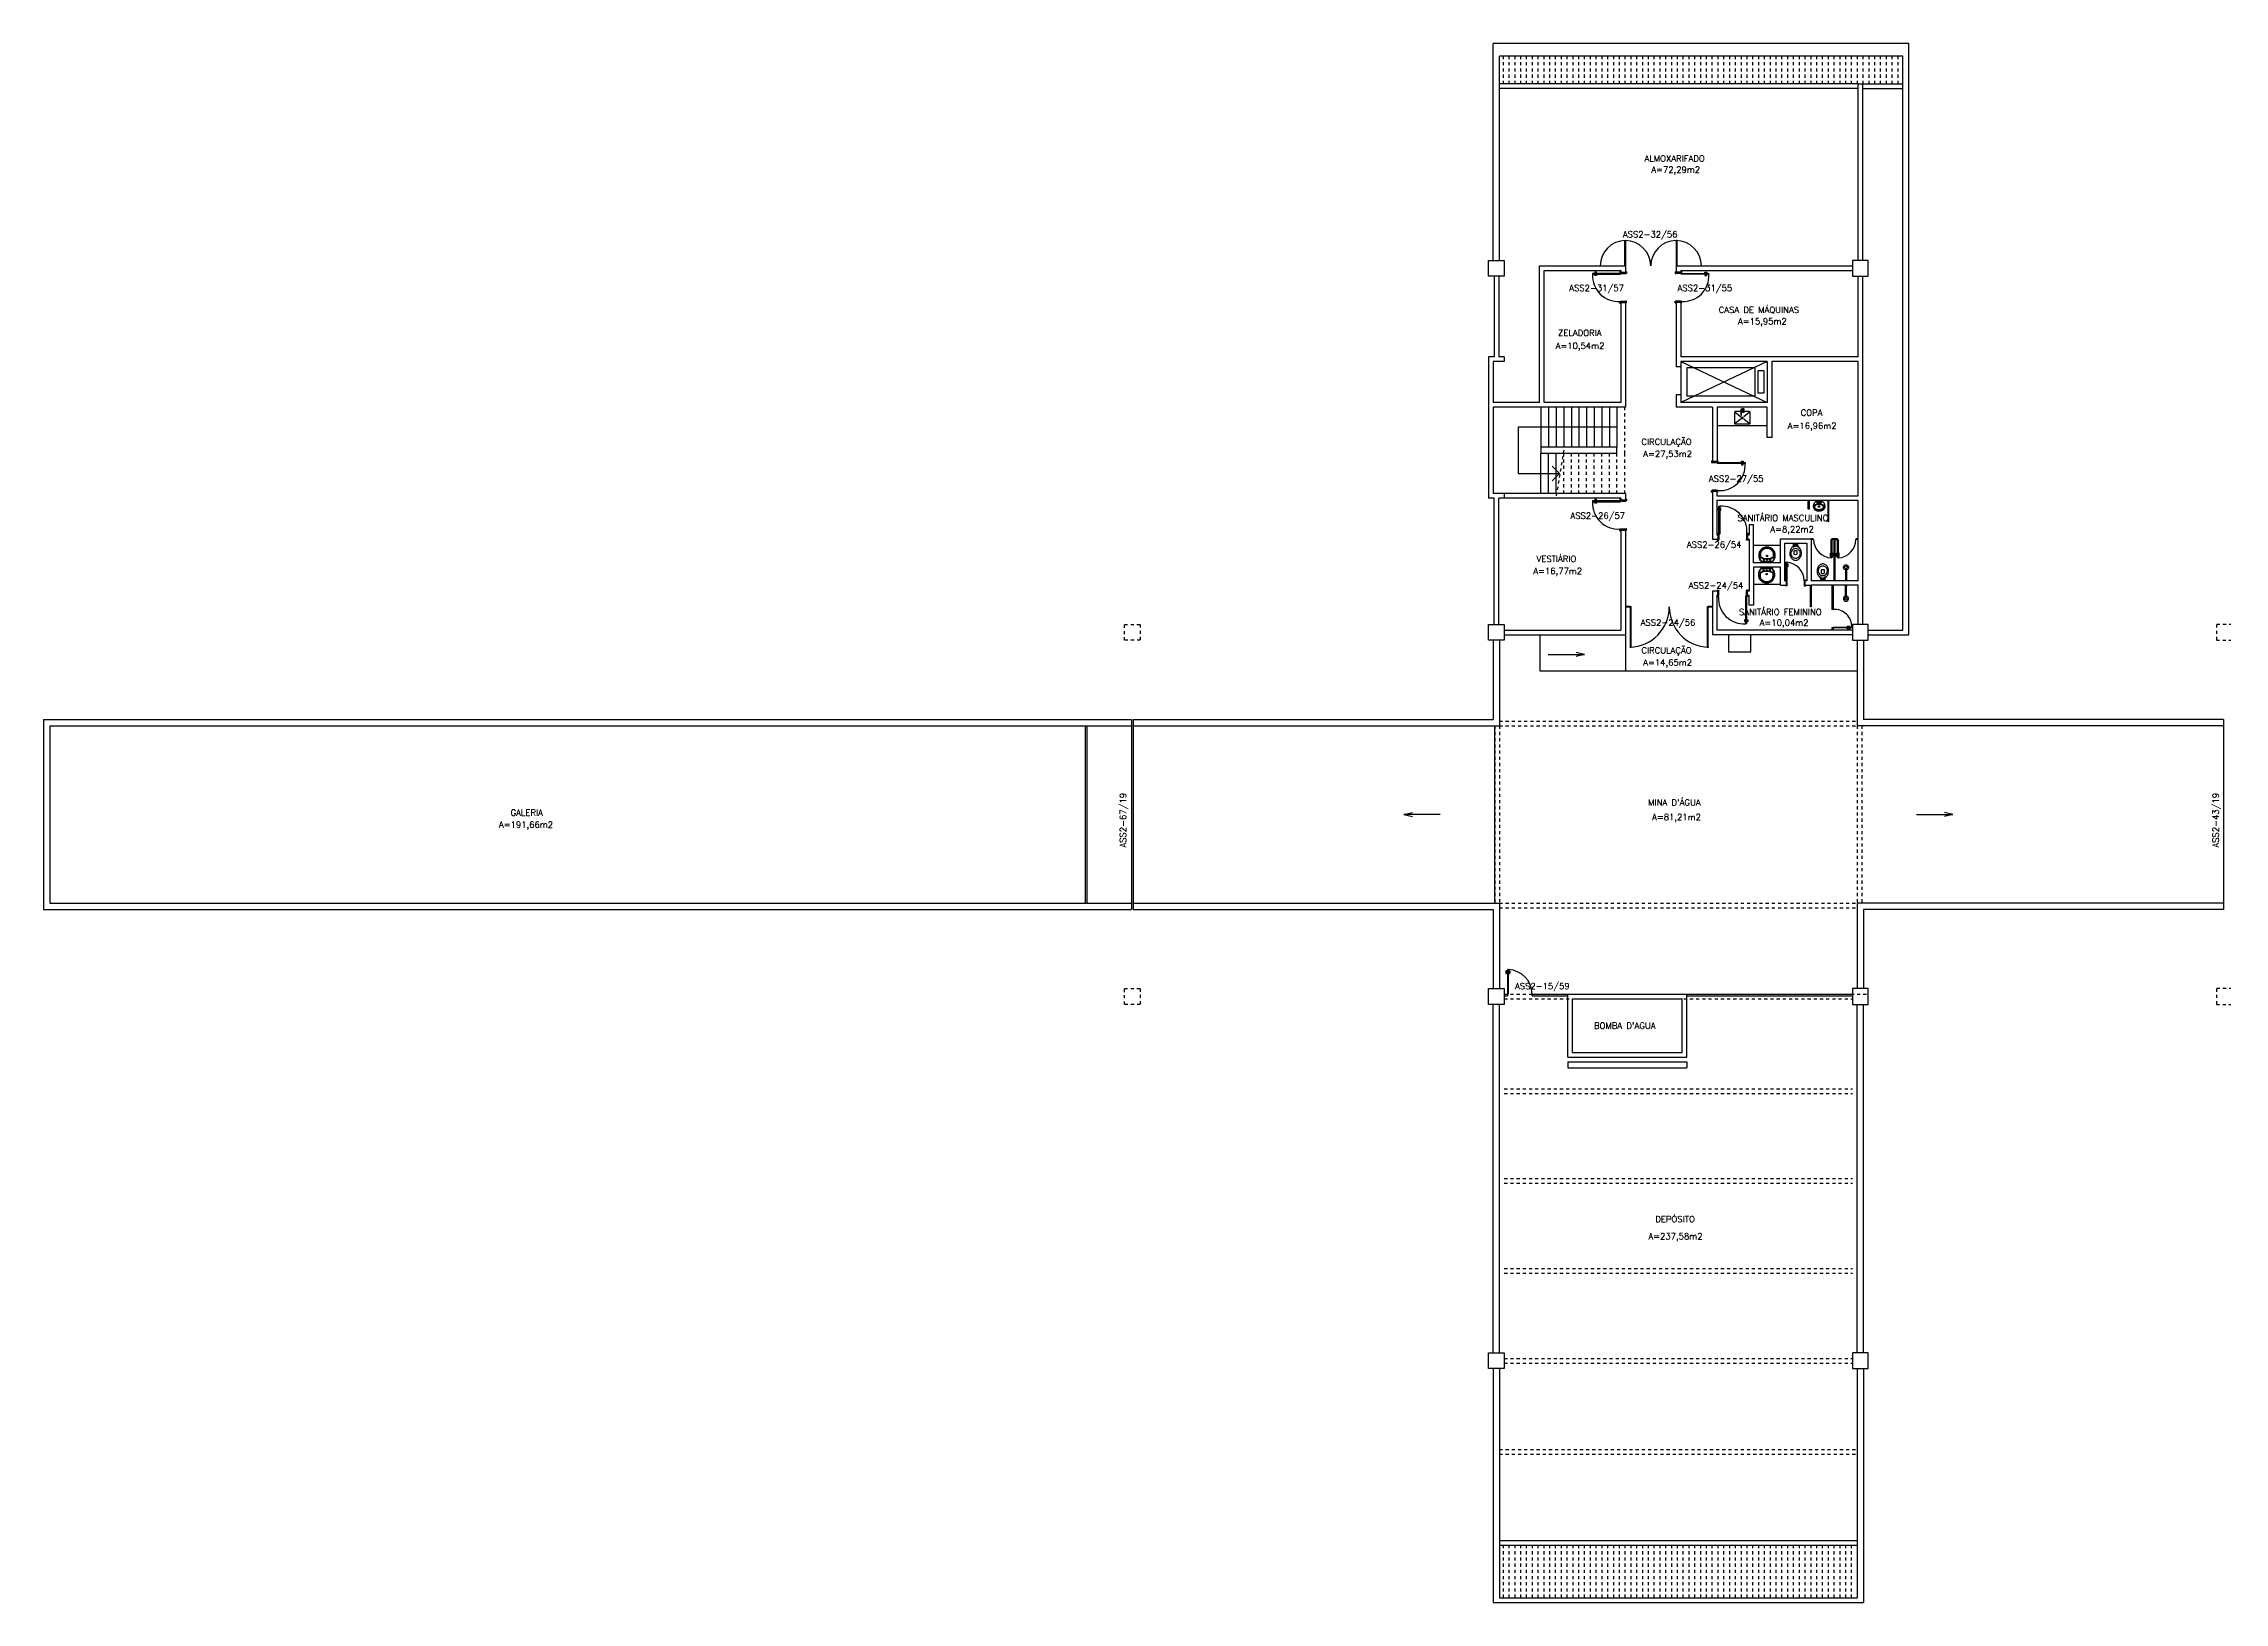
# Model space of a CAD drawing. Extents: x 81 to 210, y 28 to 79.
# Drawn here: x 80.6 to 151, y 28.4 to 78.8 of the extents above; entities that cross this region are included whole.
import ezdxf
from ezdxf.enums import TextEntityAlignment as Align

# ---------------------------------------------------------------- set-up
doc = ezdxf.new("R2010")
doc.units = 0
doc.header["$LTSCALE"] = 0.005
doc.header["$MEASUREMENT"] = 0
doc.linetypes.add('CENTER', pattern=[2, 1.25, -0.25, 0.25, -0.25])
doc.linetypes.add('HIDDEN', pattern=[0.375, 0.25, -0.125])
doc.layers.get('0').update_dxf_attribs({"color": 2, "linetype": 'CONTINUOUS'})
for name, color, linetype in [('1', 1, 'CONTINUOUS'), ('2', 2, 'CONTINUOUS'), ('3', 2, 'CONTINUOUS'), ('ALV', 2, 'CONTINUOUS'), ('AREA', 2, 'CONTINUOUS'), ('ENDEREÇO', 2, 'CONTINUOUS'), ('MACANETA', 2, 'CONTINUOUS'), ('PEÇAS', 1, 'CONTINUOUS'), ('PORTA', 3, 'CONTINUOUS'), ('PROJ', 1, 'HIDDEN'), ('Texto', 2, 'CONTINUOUS')]:
    doc.layers.add(name, color=color, linetype=linetype)
doc.styles.add('UNB-100', font='simplex.shx', dxfattribs={"height": 0.2})

# ---------------------------------------------------------------- blocks, each defined once
blk = doc.blocks.new('PORTA-90')
for p, q in [((-98.2, 84), (-95.9, 84)), ((-98.2, 78.5), (-98.2, 84)), ((-95.9, 78.5), (-98.2, 78.5)), ((-95.9, 84), (-95.9, 78.5)), ((-94, 1), (-94, 91)), ((-94, 91), (-91, 91)), ((-91, 91), (-91, 1)), ((-86.8, 84), (-89.1, 84)), ((-89.1, 84), (-89.1, 78.5)), ((-89.1, 78.5), (-86.8, 78.5)), ((-86.8, 78.5), (-86.8, 84)), ((-100, 3), (-100, 1)), ((-100, 3), (-94.5, 3)), ((-100, 1), (-94, 1)), ((-97, 1), (-97, -16)), ((-94.5, 3), (-94.5, 1)), ((-94, 1), (-94, -3)), ((-91, 1), (-94, 1)), ((2, 1), (-4, 1)), ((-4, 1), (-4, -3)), ((2, 3), (-3.5, 3)), ((-3.5, 3), (-3.5, 1)), ((-1, 1), (-1, -16)), ((2, 3), (2, 1)), ((-99.5, -18), (-99.5, -16)), ((-99.5, -16), (-93.5, -16)), ((-99.5, -18), (-94, -18)), ((-94, -3), (-93.5, -3)), ((-94, -18), (-94, -16)), ((-93.5, -3), (-93.5, -7.5)), ((-93.5, -7.5), (-93.5, -16)), ((-4.5, -3), (-4.5, -7.5)), ((-4, -3), (-4.5, -3)), ((-4.5, -7.5), (-4.5, -16)), ((1.5, -16), (-4.5, -16)), ((1.5, -16), (-4.5, -16)), ((-4, -18), (-4, -16)), ((1.5, -18), (-4, -18)), ((1.5, -18), (1.5, -16))]:
    blk.add_line(p, q)
blk = doc.blocks.new('*X1')
at = {"color": 0}
for p, q in [((47.437, 58.904), (47.437, 59.804)), ((47.625, 58.904), (47.625, 59.804)), ((47.812, 58.904), (47.812, 59.804)), ((48, 58.904), (48, 59.804)), ((48.187, 58.904), (48.187, 59.804)), ((48.375, 58.904), (48.375, 59.804)), ((48.562, 58.904), (48.562, 59.804)), ((48.75, 58.904), (48.75, 59.804)), ((48.937, 58.904), (48.937, 59.804)), ((49.125, 58.904), (49.125, 59.804)), ((49.312, 58.904), (49.312, 59.804)), ((49.5, 58.904), (49.5, 59.804)), ((49.687, 58.904), (49.687, 59.804)), ((49.875, 58.904), (49.875, 59.804)), ((50.062, 58.904), (50.062, 59.804)), ((50.25, 58.904), (50.25, 59.804)), ((50.437, 58.904), (50.437, 59.804)), ((50.625, 58.904), (50.625, 59.804)), ((50.812, 58.904), (50.812, 59.804)), ((51, 58.904), (51, 59.804)), ((51.187, 58.904), (51.187, 59.804)), ((51.375, 58.904), (51.375, 59.804)), ((51.562, 58.904), (51.562, 59.804)), ((51.75, 58.904), (51.75, 59.804)), ((51.937, 58.904), (51.937, 59.804)), ((52.125, 58.904), (52.125, 59.804)), ((52.312, 58.904), (52.312, 59.804)), ((52.5, 58.904), (52.5, 59.804)), ((52.687, 58.904), (52.687, 59.804)), ((52.875, 58.904), (52.875, 59.804)), ((53.062, 58.904), (53.062, 59.804)), ((53.25, 58.904), (53.25, 59.804)), ((53.437, 58.904), (53.437, 59.804)), ((53.625, 58.904), (53.625, 59.804)), ((53.812, 58.904), (53.812, 59.804)), ((54, 58.904), (54, 59.804)), ((54.187, 58.904), (54.187, 59.804)), ((54.375, 58.904), (54.375, 59.804)), ((54.562, 58.904), (54.562, 59.804)), ((54.75, 58.904), (54.75, 59.804)), ((54.937, 58.904), (54.937, 59.804)), ((55.125, 58.904), (55.125, 59.804)), ((55.312, 58.904), (55.312, 59.804)), ((55.5, 58.904), (55.5, 59.804)), ((55.687, 58.904), (55.687, 59.804)), ((55.875, 58.904), (55.875, 59.804)), ((56.062, 58.904), (56.062, 59.804)), ((56.25, 58.904), (56.25, 59.804)), ((56.437, 58.904), (56.437, 59.804)), ((56.625, 58.904), (56.625, 59.804)), ((56.812, 58.904), (56.812, 59.804)), ((57, 58.904), (57, 59.804)), ((57.187, 58.904), (57.187, 59.804)), ((57.375, 58.904), (57.375, 59.804)), ((57.562, 58.904), (57.562, 59.804)), ((57.75, 58.904), (57.75, 59.804)), ((57.937, 58.904), (57.937, 59.804)), ((58.125, 58.904), (58.125, 59.804)), ((58.312, 58.904), (58.312, 59.804)), ((58.5, 58.904), (58.5, 59.804)), ((58.687, 58.904), (58.687, 59.804)), ((58.875, 58.904), (58.875, 59.804)), ((59.062, 58.904), (59.062, 59.804)), ((59.25, 58.904), (59.25, 59.804)), ((59.437, 58.904), (59.437, 59.804)), ((59.625, 58.904), (59.625, 59.804)), ((59.812, 58.904), (59.812, 59.804)), ((60, 58.904), (60, 59.804)), ((60.187, 58.904), (60.187, 59.804))]:
    blk.add_line(p, q, dxfattribs=at)
blk = doc.blocks.new('*X2')
at = {"color": 0}
for p, q in [((47.437, 10.014), (47.437, 11.714)), ((47.625, 10.014), (47.625, 11.714)), ((47.812, 10.014), (47.812, 11.714)), ((48, 10.014), (48, 11.714)), ((48.187, 10.014), (48.187, 11.714)), ((48.375, 10.014), (48.375, 11.714)), ((48.562, 10.014), (48.562, 11.714)), ((48.75, 10.014), (48.75, 11.714)), ((48.937, 10.014), (48.937, 11.714)), ((49.125, 10.014), (49.125, 11.714)), ((49.312, 10.014), (49.312, 11.714)), ((49.5, 10.014), (49.5, 11.714)), ((49.687, 10.014), (49.687, 11.714)), ((49.875, 10.014), (49.875, 11.714)), ((50.062, 10.014), (50.062, 11.714)), ((50.25, 10.014), (50.25, 11.714)), ((50.437, 10.014), (50.437, 11.714)), ((50.625, 10.014), (50.625, 11.714)), ((50.812, 10.014), (50.812, 11.714)), ((51, 10.014), (51, 11.714)), ((51.187, 10.014), (51.187, 11.714)), ((51.375, 10.014), (51.375, 11.714)), ((51.562, 10.014), (51.562, 11.714)), ((51.75, 10.014), (51.75, 11.714)), ((51.937, 10.014), (51.937, 11.714)), ((52.125, 10.014), (52.125, 11.714)), ((52.312, 10.014), (52.312, 11.714)), ((52.5, 10.014), (52.5, 11.714)), ((52.687, 10.014), (52.687, 11.714)), ((52.875, 10.014), (52.875, 11.714)), ((53.062, 10.014), (53.062, 11.714)), ((53.25, 10.014), (53.25, 11.714)), ((53.437, 10.014), (53.437, 11.714)), ((53.625, 10.014), (53.625, 11.714)), ((53.812, 10.014), (53.812, 11.714)), ((54, 10.014), (54, 11.714)), ((54.187, 10.014), (54.187, 11.714)), ((54.375, 10.014), (54.375, 11.714)), ((54.562, 10.014), (54.562, 11.714)), ((54.75, 10.014), (54.75, 11.714)), ((54.937, 10.014), (54.937, 11.714)), ((55.125, 10.014), (55.125, 11.714)), ((55.312, 10.014), (55.312, 11.714)), ((55.5, 10.014), (55.5, 11.714)), ((55.687, 10.014), (55.687, 11.714)), ((55.875, 10.014), (55.875, 11.714)), ((56.062, 10.014), (56.062, 11.714)), ((56.25, 10.014), (56.25, 11.714)), ((56.437, 10.014), (56.437, 11.714)), ((56.625, 10.014), (56.625, 11.714)), ((56.812, 10.014), (56.812, 11.714)), ((57, 10.014), (57, 11.714)), ((57.187, 10.014), (57.187, 11.714)), ((57.375, 10.014), (57.375, 11.714)), ((57.562, 10.014), (57.562, 11.714)), ((57.75, 10.014), (57.75, 11.714)), ((57.937, 10.014), (57.937, 11.714)), ((58.125, 10.014), (58.125, 11.714)), ((58.312, 10.014), (58.312, 11.714)), ((58.5, 10.014), (58.5, 11.714)), ((58.687, 10.014), (58.687, 11.714))]:
    blk.add_line(p, q, dxfattribs=at)
blk = doc.blocks.new('CHU')
at = {"linetype": 'Continuous'}
for p, q in [((-0.023, -0.415), (-0.034, -0.435)), ((-0.034, -0.435), (0.043, -0.435)), ((-0.023, -0.415), (0.032, -0.415)), ((-0.01, -0.034), (-0.01, -0.415)), ((0.02, -0.034), (0.02, -0.415)), ((0.032, -0.415), (0.043, -0.435))]:
    blk.add_line(p, q, dxfattribs=at)
for radius, start, end in [(0.0833, 279.90411, 259.14867), (0.0383, 291.9768, 245.81951)]:
    blk.add_arc((0.005, 0.001), radius, start, end, dxfattribs=at)
blk = doc.blocks.new('MACANETA')
at = {"layer": 'MACANETA'}
for p, q in [((-0.077, 0.052), (-0.077, 0.12)), ((-0.059, 0.052), (-0.059, 0.12)), ((-0.059, 0.075), (-0.036, 0.075)), ((-0.059, 0.052), (-0.036, 0.052)), ((-0.036, 0.044), (-0.036, 0.084)), ((-0.036, 0.084), (-0.03, 0.084)), ((-0.036, 0.044), (-0.03, 0.044)), ((0.006, 0.084), (0, 0.084)), ((0.006, 0.044), (0, 0.044)), ((0.006, 0.044), (0.006, 0.084)), ((0.029, 0.075), (0.006, 0.075)), ((0.029, 0.052), (0.006, 0.052)), ((0.029, 0.052), (0.029, 0.12)), ((0.047, 0.052), (0.047, 0.12))]:
    blk.add_line(p, q, dxfattribs=at)
for centre, start, end in [((-0.068, 0.12), 90, 180), ((-0.068, 0.052), 180, 270), ((-0.068, 0.12), 0, 90), ((-0.068, 0.052), 270, 0), ((0.038, 0.12), 90, 180), ((0.038, 0.052), 180, 270), ((0.038, 0.12), 0, 90), ((0.038, 0.052), 270, 0)]:
    blk.add_arc(centre, 0.00874, start, end, dxfattribs=at)

msp = doc.modelspace()

# ---------------------------------------------------------------- linework, layer by layer
for p, q in [((136.411, 68.509), (136.411, 66.059)), ((136.261, 66.059), (136.261, 67.039)), ((136.411, 66.059), (136.261, 66.059)), ((134.501, 64.319), (134.501, 62.779)), ((134.511, 64.179), (134.511, 64.179)), ((134.641, 64.319), (134.641, 64.179)), ((134.641, 64.179), (139.201, 64.179)), ((134.641, 64.039), (139.201, 64.039)), ((134.641, 64.039), (134.641, 62.919)), ((137.591, 63.739), (137.591, 64.039)), ((137.621, 63.739), (137.591, 63.739)), ((137.621, 64.039), (137.621, 63.739)), ((138.221, 64.039), (138.221, 63.339)), ((138.251, 64.039), (138.251, 63.339)), ((134.501, 62.779), (134.671, 62.779)), ((134.641, 62.919), (134.671, 62.919)), ((135.631, 62.919), (135.681, 62.919)), ((135.631, 62.779), (135.681, 62.779)), ((135.821, 63.239), (135.681, 63.239)), ((135.681, 63.239), (135.681, 62.919)), ((135.681, 62.779), (135.681, 61.099)), ((135.821, 62.009), (135.821, 63.239)), ((136.691, 62.789), (137.691, 62.789)), ((136.691, 62.009), (136.691, 62.789)), ((137.691, 62.789), (137.691, 61.429)), ((137.756, 62.789), (137.691, 62.789)), ((137.756, 62.769), (137.691, 62.769)), ((137.756, 62.769), (137.756, 62.789)), ((138.251, 63.339), (138.221, 63.339)), ((138.336, 62.169), (138.336, 62.769)), ((138.336, 62.769), (138.356, 62.769)), ((138.356, 62.769), (138.356, 62.789)), ((138.536, 62.789), (138.356, 62.789)), ((138.426, 62.769), (138.356, 62.769)), ((138.356, 62.769), (138.356, 62.169)), ((138.426, 62.769), (138.356, 62.769)), ((138.426, 61.429), (138.426, 62.769)), ((138.466, 61.429), (138.466, 62.769)), ((138.466, 62.769), (138.536, 62.769)), ((138.536, 62.769), (138.466, 62.769)), ((138.536, 62.769), (138.536, 62.789)), ((138.536, 62.169), (138.536, 62.769)), ((138.536, 62.769), (138.556, 62.769)), ((138.556, 62.769), (138.556, 62.169)), ((139.201, 62.789), (139.136, 62.789)), ((139.136, 62.769), (139.136, 62.789)), ((139.201, 62.769), (139.136, 62.769)), ((136.831, 62.649), (137.551, 62.649)), ((136.831, 61.429), (136.831, 62.649)), ((136.881, 61.429), (136.881, 62.029)), ((136.881, 62.029), (136.901, 62.029)), ((136.901, 62.029), (136.901, 61.429)), ((137.551, 62.649), (137.551, 61.429)), ((138.306, 62.219), (138.306, 62.319)), ((138.306, 62.319), (138.316, 62.319)), ((138.316, 62.219), (138.306, 62.219)), ((138.316, 62.219), (138.316, 62.319)), ((138.356, 62.169), (138.336, 62.169)), ((138.376, 62.219), (138.376, 62.319)), ((138.386, 62.319), (138.376, 62.319)), ((138.376, 62.219), (138.386, 62.219)), ((138.386, 62.219), (138.386, 62.319)), ((138.506, 62.219), (138.506, 62.319)), ((138.506, 62.319), (138.516, 62.319)), ((138.516, 62.219), (138.506, 62.219)), ((138.516, 62.219), (138.516, 62.319)), ((138.556, 62.169), (138.536, 62.169)), ((138.576, 62.219), (138.576, 62.319)), ((138.586, 62.319), (138.576, 62.319)), ((138.576, 62.219), (138.586, 62.219)), ((138.586, 62.219), (138.586, 62.319)), ((135.821, 61.869), (135.821, 60.639)), ((136.691, 61.289), (136.691, 61.869)), ((136.831, 61.429), (136.881, 61.429)), ((136.861, 61.979), (136.851, 61.979)), ((136.851, 61.979), (136.851, 61.879)), ((136.851, 61.879), (136.861, 61.879)), ((136.851, 61.429), (136.851, 61.449)), ((136.851, 61.449), (136.881, 61.449)), ((136.861, 61.979), (136.861, 61.879)), ((136.881, 61.429), (136.881, 61.289)), ((136.901, 61.429), (136.881, 61.429)), ((136.901, 61.409), (136.881, 61.409)), ((136.901, 61.409), (136.901, 61.269)), ((136.921, 61.979), (136.921, 61.879)), ((136.921, 61.979), (136.931, 61.979)), ((136.931, 61.879), (136.921, 61.879)), ((136.931, 61.979), (136.931, 61.879)), ((137.461, 61.409), (137.461, 61.269)), ((137.461, 61.409), (137.481, 61.409)), ((137.481, 61.449), (137.481, 61.429)), ((137.511, 61.449), (137.481, 61.449)), ((137.481, 61.429), (137.481, 61.289)), ((137.551, 61.429), (137.481, 61.429)), ((137.511, 61.429), (137.511, 61.449)), ((131.836, 60.589), (131.836, 60.609)), ((134.354, 60.589), (134.354, 60.609)), ((134.501, 61.099), (134.501, 59.689)), ((134.671, 61.099), (134.501, 61.099)), ((134.641, 60.959), (134.641, 59.839)), ((134.671, 60.959), (134.641, 60.959)), ((135.681, 61.099), (135.631, 61.099)), ((135.681, 60.959), (135.631, 60.959)), ((135.681, 60.639), (135.681, 60.959)), ((135.821, 60.639), (135.681, 60.639)), ((136.691, 61.289), (136.881, 61.289)), ((136.851, 61.269), (136.851, 61.289)), ((136.901, 61.269), (136.851, 61.269)), ((137.461, 61.269), (137.511, 61.269)), ((137.481, 61.289), (137.691, 61.289)), ((137.511, 61.269), (137.511, 61.289)), ((137.661, 60.589), (137.661, 61.289)), ((137.691, 61.289), (137.691, 60.589)), ((138.351, 61.289), (138.351, 60.509)), ((138.401, 61.289), (138.401, 60.509)), ((131.686, 60.589), (131.836, 60.589)), ((137.691, 60.589), (137.661, 60.589)), ((138.401, 60.509), (138.351, 60.509)), ((138.401, 59.909), (138.351, 59.909)), ((138.351, 59.909), (138.351, 59.839)), ((138.401, 59.929), (139.001, 59.929)), ((138.401, 59.909), (138.401, 59.929)), ((138.401, 59.909), (138.401, 59.839)), ((139.001, 59.909), (138.401, 59.909)), ((138.401, 59.839), (138.401, 59.889)), ((138.951, 59.959), (138.851, 59.959)), ((138.851, 59.959), (138.851, 59.949)), ((138.951, 59.949), (138.851, 59.949)), ((138.951, 59.889), (138.851, 59.889)), ((138.851, 59.879), (138.851, 59.889)), ((138.951, 59.949), (138.951, 59.959)), ((138.951, 59.889), (138.951, 59.879)), ((139.001, 59.929), (139.001, 59.909)), ((128.936, 58.509), (128.936, 59.689)), ((131.686, 59.689), (131.686, 58.509)), ((135.011, 59.689), (135.011, 59.139)), ((135.741, 59.139), (135.741, 59.689)), ((138.951, 59.879), (138.851, 59.879)), ((135.011, 59.139), (135.741, 59.139))]:
    msp.add_line(p, q)
at = {"layer": '1'}
for p, q in [((133.471, 68.509), (136.261, 67.189)), ((136.261, 68.509), (133.471, 67.189)), ((133.471, 68.339), (133.471, 67.439)), ((128.957, 67.039), (128.957, 65.744)), ((129.202, 67.039), (129.202, 65.744)), ((129.447, 67.039), (129.447, 65.744)), ((129.693, 67.039), (129.693, 65.744)), ((129.938, 67.039), (129.938, 65.744)), ((130.184, 67.039), (130.184, 65.744)), ((130.429, 67.039), (130.429, 65.744)), ((130.675, 67.039), (130.675, 65.744)), ((130.92, 67.039), (130.92, 65.744)), ((131.166, 67.039), (131.166, 65.744)), ((131.411, 67.039), (131.411, 65.744)), ((131.411, 65.744), (128.957, 65.744)), ((128.957, 65.744), (128.957, 65.544)), ((131.411, 65.544), (128.957, 65.544)), ((128.957, 64.249), (128.957, 65.544)), ((129.202, 64.249), (129.202, 65.544)), ((129.447, 64.249), (129.447, 65.544)), ((131.411, 65.544), (131.411, 65.744)), ((136.133, 62.146), (136.133, 62.057)), ((136.384, 62.057), (136.384, 62.146)), ((137.108, 62.551), (137.113, 62.551)), ((137.113, 62.551), (137.12, 62.551)), ((137.12, 62.551), (137.12, 62.609)), ((137.131, 62.621), (137.183, 62.621)), ((137.183, 62.621), (137.234, 62.621)), ((137.245, 62.609), (137.245, 62.551)), ((137.245, 62.551), (137.252, 62.551)), ((137.252, 62.551), (137.257, 62.551)), ((136.121, 61.824), (136.121, 61.735)), ((136.372, 61.735), (136.372, 61.824)), ((137.994, 61.519), (137.988, 61.519)), ((138, 61.519), (137.994, 61.519)), ((138, 61.461), (138, 61.519)), ((138.063, 61.449), (138.011, 61.449)), ((138.114, 61.449), (138.063, 61.449)), ((138.125, 61.519), (138.125, 61.461)), ((138.132, 61.519), (138.125, 61.519)), ((138.137, 61.519), (138.132, 61.519)), ((114.231, 56.749), (114.231, 51.019)), ((114.281, 56.749), (114.281, 51.019)), ((115.731, 56.749), (115.731, 51.019)), ((115.781, 56.749), (115.781, 51.019)), ((151.011, 56.749), (151.011, 51.019))]:
    msp.add_line(p, q, dxfattribs=at)
at = {"layer": '1', "linetype": 'CENTER', "ltscale": 0.5}
msp.add_line((129.693, 65.654), (129.447, 64.174), dxfattribs=at)
at = {"layer": '1'}
for points in [[(131.411, 66.391), (128.218, 66.391), (128.218, 64.896), (129.556, 64.896), (129.316, 64.657), (129.556, 64.896), (129.316, 65.135)], [(137.12, 62.551), (137.183, 62.551)], [(137.147, 62.575), (137.183, 62.575), (137.218, 62.575)], [(137.245, 62.551), (137.183, 62.551)], [(138, 61.519), (138.063, 61.519)], [(138.098, 61.495), (138.063, 61.495), (138.027, 61.495)], [(138.125, 61.519), (138.063, 61.519)]]:
    msp.add_lwpolyline(points, dxfattribs=at)
for points in [[(137.941, 63.688), (137.943, 63.688, 0.008051), (137.975, 63.689, 0.08407), (138.019, 63.698, 0.022672), (138.047, 63.71, 0.027927), (138.073, 63.724, 0.144523), (138.124, 63.789, 0.34805), (138.061, 63.979, 0.162816), (138.052, 63.982), (137.941, 63.982), (137.829, 63.982, 0.162816), (137.821, 63.979, 0.34805), (137.758, 63.789, 0.144523), (137.809, 63.724, 0.027927), (137.835, 63.71, 0.022672), (137.863, 63.698, 0.08407), (137.907, 63.689, 0.008051), (137.939, 63.688)], [(137.941, 63.735), (137.949, 63.735, 0.102017), (138.031, 63.751, 0.100634), (138.078, 63.782, 0.31043), (138.085, 63.823, 0.029837), (138.083, 63.829, 0.193887), (138.021, 63.882, 0.096635), (137.941, 63.897, 0.096635), (137.861, 63.882, 0.193887), (137.798, 63.829, 0.029837), (137.796, 63.823, 0.31043), (137.804, 63.782, 0.100634), (137.851, 63.751, 0.102017), (137.933, 63.735)], [(136.259, 62.522, 0.108162), (136.147, 62.498, 0.130345), (136.049, 62.422, 0.098496), (136.002, 62.322, 0.106524), (135.999, 62.192, 0.056129), (136.022, 62.122, 0.077465), (136.074, 62.046, 0.260144), (136.084, 62.042), (136.259, 62.042), (136.434, 62.042, 0.260144), (136.444, 62.046, 0.077465), (136.495, 62.122, 0.056129), (136.518, 62.192, 0.106524), (136.515, 62.322, 0.098496), (136.468, 62.422, 0.130345), (136.37, 62.498, 0.108162)], [(136.259, 62.477, 0.185962), (136.112, 62.422, 0.148743), (136.053, 62.322, 0.142138), (136.059, 62.21, 0.114165), (136.067, 62.194, 0.094603), (136.08, 62.184, 0.04407), (136.101, 62.175, 0.029789), (136.149, 62.161, 0.032251), (136.209, 62.15, 0.033186), (136.259, 62.147, 0.033186), (136.309, 62.15, 0.032251), (136.369, 62.161, 0.029789), (136.416, 62.175, 0.04407), (136.438, 62.184, 0.094603), (136.451, 62.194, 0.114165), (136.459, 62.21, 0.142138), (136.464, 62.322, 0.148743), (136.405, 62.422, 0.185962)], [(137.183, 62.469, 0.268395), (137.049, 62.391, 0.179674), (137.032, 62.291, 0.170707), (137.083, 62.201, 0.179561), (137.183, 62.164, 0.179561), (137.283, 62.201, 0.170707), (137.334, 62.291, 0.179674), (137.316, 62.391, 0.268395)], [(137.213, 62.279, -0.183333), (137.153, 62.279, -0.302776), (137.138, 62.301), (137.138, 62.397, -0.370787), (137.227, 62.397), (137.227, 62.301, -0.302776)], [(136.247, 61.359, 0.108162), (136.358, 61.383, 0.130345), (136.456, 61.459, 0.098496), (136.503, 61.559, 0.106524), (136.506, 61.689, 0.056129), (136.483, 61.759, 0.077465), (136.432, 61.834, 0.260144), (136.422, 61.839), (136.247, 61.839), (136.072, 61.839, 0.260144), (136.062, 61.834, 0.077465), (136.01, 61.759, 0.056129), (135.987, 61.689, 0.106524), (135.99, 61.559, 0.098496), (136.037, 61.459, 0.130345), (136.135, 61.383, 0.108162)], [(136.247, 61.404, 0.185962), (136.393, 61.459, 0.148743), (136.452, 61.559, 0.142138), (136.447, 61.671, 0.114165), (136.438, 61.686, 0.094603), (136.425, 61.696, 0.04407), (136.404, 61.705, 0.029789), (136.357, 61.72, 0.032251), (136.297, 61.731, 0.033186), (136.247, 61.734, 0.033186), (136.197, 61.731, 0.032251), (136.137, 61.72, 0.029789), (136.089, 61.705, 0.04407), (136.068, 61.696, 0.094603), (136.055, 61.686, 0.114165), (136.047, 61.671, 0.142138), (136.041, 61.559, 0.148743), (136.1, 61.459, 0.185962)], [(138.063, 61.601, 0.268395), (138.196, 61.679, 0.179674), (138.214, 61.779, 0.170707), (138.163, 61.869, 0.179561), (138.063, 61.906, 0.179561), (137.963, 61.869, 0.170707), (137.912, 61.779, 0.179674), (137.929, 61.679, 0.268395)], [(138.033, 61.791, -0.183333), (138.093, 61.791, -0.302776), (138.107, 61.769), (138.107, 61.673, -0.370787), (138.018, 61.673), (138.018, 61.769, -0.302776)]]:
    msp.add_lwpolyline(points, format="xyb", close=True, dxfattribs=at)
for points in [[(137.925, 63.918, 0.100603), (137.841, 63.9, 0.114611), (137.78, 63.859, 0.309836), (137.766, 63.773, 0.309836)], [(138.087, 63.821), (138.088, 63.817, -0.189039), (138.086, 63.785, -0.189014), (138.021, 63.722, -0.116802), (137.941, 63.707, -0.116802), (137.861, 63.722, -0.189014), (137.796, 63.785, -0.189039), (137.794, 63.817), (137.795, 63.821)], [(137.86, 63.98), (137.884, 63.948, 0.1805), (137.895, 63.941), (137.909, 63.939, -0.35029), (137.915, 63.934, 0.252034), (137.921, 63.919)], [(137.888, 63.982, 0.473116), (137.885, 63.977), (137.889, 63.957, 0.362542), (137.898, 63.951), (137.912, 63.95, -0.564769), (137.918, 63.944)], [(137.957, 63.918, -0.100603), (138.041, 63.9, -0.114611), (138.102, 63.859, -0.309836), (138.116, 63.773, -0.309836)], [(138.021, 63.98), (137.998, 63.948, -0.1805), (137.986, 63.941), (137.973, 63.939, 0.35029), (137.967, 63.934, -0.252034), (137.96, 63.919)], [(137.994, 63.982, -0.473116), (137.997, 63.977), (137.992, 63.957, -0.362542), (137.984, 63.951), (137.969, 63.95, 0.564769), (137.964, 63.944)], [(136.259, 62.509, 0.108329), (136.153, 62.486, 0.130418), (136.06, 62.414, 0.098355), (136.015, 62.319, 0.106392), (136.012, 62.194, 0.055971), (136.034, 62.127, 0.069473), (136.077, 62.062, 0.21084), (136.089, 62.057), (136.259, 62.057), (136.429, 62.057, 0.21084), (136.44, 62.062, 0.069473), (136.484, 62.127, 0.055971), (136.506, 62.194, 0.106392), (136.503, 62.319, 0.098355), (136.458, 62.414, 0.130418), (136.365, 62.486, 0.108329), (136.259, 62.509)], [(137.139, 62.551, 0.380199), (137.147, 62.559), (137.147, 62.57, 0.087349), (137.146, 62.574, -0.172037), (137.146, 62.583, -0.102747), (137.147, 62.585, -0.167994), (137.151, 62.586), (137.183, 62.586)], [(137.226, 62.551, -0.380199), (137.219, 62.559), (137.219, 62.57, -0.087349), (137.22, 62.574, 0.172037), (137.22, 62.583, 0.102747), (137.218, 62.585, 0.167994), (137.214, 62.586), (137.183, 62.586)], [(136.247, 61.372, 0.108329), (136.353, 61.395, 0.130418), (136.446, 61.466, 0.098355), (136.49, 61.562, 0.106392), (136.493, 61.686, 0.055971), (136.471, 61.753, 0.069473), (136.428, 61.819, 0.21084), (136.417, 61.824), (136.247, 61.824), (136.077, 61.824, 0.21084), (136.065, 61.819, 0.069473), (136.022, 61.753, 0.055971), (136, 61.686, 0.106392), (136.003, 61.562, 0.098355), (136.047, 61.466, 0.130418), (136.14, 61.395, 0.108329), (136.247, 61.372)], [(138.019, 61.519, -0.380199), (138.027, 61.511), (138.027, 61.5, -0.087349), (138.026, 61.496, 0.172037), (138.026, 61.487, 0.102747), (138.027, 61.485, 0.167994), (138.031, 61.484), (138.063, 61.484)], [(138.107, 61.519, 0.380199), (138.099, 61.511), (138.099, 61.5, 0.087349), (138.1, 61.496, -0.172037), (138.1, 61.487, -0.102747), (138.099, 61.485, -0.167994), (138.094, 61.484), (138.063, 61.484)]]:
    msp.add_lwpolyline(points, format="xyb", dxfattribs=at)
for centre, radius in [((137.917, 63.83), 0.0035), ((137.941, 63.936), 0.024), ((137.941, 63.83), 0.024), ((137.924, 63.846), 0.0035), ((137.925, 63.813), 0.0035), ((137.941, 63.936), 0.0075), ((137.94, 63.854), 0.0035), ((137.941, 63.83), 0.0035), ((137.941, 63.807), 0.0035), ((137.957, 63.847), 0.0035), ((137.958, 63.814), 0.0035), ((137.964, 63.831), 0.0035), ((136.169, 62.107), 0.0175), ((136.259, 62.232), 0.0225), ((136.259, 62.107), 0.0175), ((136.349, 62.107), 0.0175), ((137.11, 62.521), 0.0075), ((137.256, 62.521), 0.0075), ((136.157, 61.774), 0.0175), ((136.247, 61.649), 0.0225), ((136.247, 61.774), 0.0175), ((136.337, 61.774), 0.0175), ((137.99, 61.549), 0.0075), ((138.136, 61.549), 0.0075)]:
    msp.add_circle(centre, radius, dxfattribs=at)
for centre, radius, start, end in [((131.686, 71.599), 0.817, 0, 180), ((133.321, 71.599), 0.817, 0, 180), ((131.45, 71.277), 0.825, 176.40009, 273.92639), ((133.558, 71.277), 0.825, 266.07361, 3.59991), ((134.731, 65.167), 0.825, 266.07361, 3.59991), ((131.45, 63.927), 0.825, 176.40009, 273.92639), ((134.788, 63.015), 0.825, 356.40009, 93.92639), ((136.059, 62.209), 0.0238, 215.92922, 244.45963), ((136.423, 62.923), 0.825, 243.04664, 245.36131), ((136.415, 62.985), 0.879, 247.51732, 250.84974), ((136.123, 62.145), 0.0107, 5.76664, 68.70823), ((136.395, 62.145), 0.0107, 111.29177, 174.23336), ((136.103, 62.985), 0.879, 289.15026, 292.48268), ((136.095, 62.923), 0.825, 294.63869, 296.95336), ((136.459, 62.209), 0.0238, 295.54037, 324.07078), ((137.238, 62.321), 0.243, 163.23781, 187.04527), ((137.243, 62.319), 0.248, 186.48302, 211.07304), ((137.328, 62.303), 0.335, 145.84762, 164.74752), ((137.258, 62.332), 0.268, 211.68089, 231.83971), ((137.315, 62.31), 0.32, 131.94791, 145.53807), ((137.182, 62.24), 0.149, 233.00192, 270.12818), ((137.108, 62.541), 0.0102, 88.30859, 135.24391), ((137.132, 62.61), 0.0118, 93.68016, 181.29895), ((137.183, 62.24), 0.149, 269.87182, 306.99808), ((137.233, 62.61), 0.0118, 358.70105, 86.31984), ((137.257, 62.541), 0.0102, 44.75609, 91.69141), ((137.05, 62.31), 0.32, 34.46193, 48.05209), ((137.107, 62.332), 0.268, 308.16029, 328.31911), ((137.037, 62.303), 0.335, 15.25248, 34.15238), ((137.123, 62.319), 0.248, 328.92696, 353.51698), ((137.128, 62.321), 0.243, 352.95473, 16.76219), ((136.047, 61.672), 0.0238, 115.54037, 144.07078), ((136.41, 60.958), 0.825, 114.63869, 116.95336), ((136.403, 60.896), 0.879, 109.15026, 112.48268), ((136.11, 61.736), 0.0107, 291.29177, 354.23336), ((136.383, 61.736), 0.0107, 185.76664, 248.70823), ((136.091, 60.896), 0.879, 67.51732, 70.84974), ((136.083, 60.958), 0.825, 63.04664, 65.36131), ((136.446, 61.672), 0.0238, 35.92922, 64.45963), ((138.118, 61.749), 0.243, 172.95473, 196.76219), ((138.123, 61.751), 0.248, 148.92696, 173.51698), ((138.208, 61.767), 0.335, 195.25248, 214.15238), ((138.139, 61.738), 0.268, 128.16029, 148.31911), ((138.195, 61.76), 0.32, 214.46193, 228.05209), ((138.063, 61.83), 0.149, 89.87182, 126.99808), ((137.988, 61.529), 0.0102, 224.75609, 271.69141), ((138.012, 61.46), 0.0118, 178.70105, 266.31984), ((138.063, 61.83), 0.149, 53.00192, 90.12818), ((138.114, 61.46), 0.0118, 273.68016, 1.29895), ((138.138, 61.529), 0.0102, 268.30859, 315.24391), ((137.931, 61.76), 0.32, 311.94791, 325.53807), ((137.987, 61.738), 0.268, 31.68089, 51.83971), ((137.918, 61.767), 0.335, 325.84762, 344.74752), ((138.003, 61.751), 0.248, 6.48302, 31.07304), ((138.008, 61.749), 0.243, 343.23781, 7.04527), ((135.515, 60.865), 0.825, 176.40009, 273.92639), ((131.796, 60.589), 1.305, 271.31691, 0), ((134.407, 60.589), 1.305, 180, 268.68309)]:
    msp.add_arc(centre, radius, start, end, dxfattribs=at)
at = {"layer": '2'}
for p, q in [((127.416, 71.779), (127.416, 78.779)), ((140.846, 78.779), (127.416, 78.779)), ((127.616, 71.779), (127.616, 78.379)), ((140.646, 78.379), (127.616, 78.379)), ((140.646, 59.839), (140.646, 78.379)), ((140.846, 59.689), (140.846, 78.779)), ((139.201, 77.479), (127.616, 77.479)), ((139.201, 77.329), (127.616, 77.329)), ((139.201, 71.779), (139.201, 77.479)), ((139.201, 77.479), (139.351, 77.479)), ((139.351, 71.779), (139.351, 77.479)), ((139.351, 77.479), (140.646, 77.479)), ((139.351, 77.329), (140.646, 77.329)), ((127.441, 71.269), (127.441, 68.659)), ((127.591, 71.269), (127.591, 68.659)), ((128.911, 71.599), (131.686, 71.599)), ((128.911, 67.189), (128.911, 71.599)), ((129.061, 71.449), (131.536, 71.449)), ((129.061, 67.189), (129.061, 71.449)), ((131.536, 71.449), (131.536, 71.399)), ((131.536, 71.399), (131.686, 71.399)), ((131.686, 71.599), (131.686, 71.399)), ((133.321, 71.599), (133.321, 71.399)), ((133.321, 71.599), (139.021, 71.599)), ((133.471, 71.399), (133.321, 71.399)), ((133.471, 71.449), (133.471, 71.399)), ((133.471, 71.449), (139.021, 71.449)), ((139.201, 68.659), (139.201, 71.269)), ((139.351, 60.019), (139.351, 71.269)), ((131.536, 70.419), (131.686, 70.419)), ((131.536, 70.419), (131.536, 67.189)), ((131.686, 70.419), (131.686, 67.039)), ((133.471, 70.419), (133.321, 70.419)), ((133.321, 70.419), (133.321, 68.339)), ((133.471, 70.419), (133.471, 68.659)), ((127.261, 68.659), (127.261, 64.099)), ((127.441, 68.659), (127.261, 68.659)), ((127.411, 68.509), (127.411, 67.189)), ((127.771, 68.509), (127.411, 68.509)), ((127.771, 68.659), (127.591, 68.659)), ((127.771, 68.659), (127.771, 68.509)), ((139.201, 68.659), (133.471, 68.659)), ((133.471, 68.509), (133.471, 68.339)), ((136.261, 68.509), (133.471, 68.509)), ((136.261, 68.509), (136.261, 67.189)), ((139.201, 68.509), (136.411, 68.509)), ((136.411, 68.509), (136.411, 67.039)), ((139.201, 64.179), (139.201, 68.509)), ((133.471, 68.339), (133.321, 68.339)), ((135.861, 68.309), (133.671, 68.309)), ((133.671, 68.309), (133.671, 67.389)), ((135.861, 68.309), (135.861, 67.389)), ((135.961, 68.209), (135.961, 67.489)), ((136.161, 68.209), (135.961, 68.209)), ((136.161, 68.209), (136.161, 67.489)), ((128.911, 67.189), (127.411, 67.189)), ((131.686, 67.039), (127.411, 67.039)), ((127.411, 67.039), (127.411, 64.249)), ((131.536, 67.189), (129.061, 67.189)), ((133.321, 67.439), (133.321, 67.039)), ((133.471, 67.439), (133.321, 67.439)), ((134.501, 67.039), (133.321, 67.039)), ((133.471, 67.439), (133.471, 67.189)), ((136.261, 67.189), (133.471, 67.189)), ((135.861, 67.389), (133.671, 67.389)), ((134.501, 67.039), (134.501, 65.279)), ((136.261, 67.039), (134.651, 67.039)), ((134.651, 67.039), (134.651, 65.279)), ((136.161, 67.489), (135.961, 67.489)), ((136.261, 66.439), (134.651, 66.439)), ((131.686, 64.249), (127.411, 64.249)), ((127.771, 64.249), (127.771, 64.099)), ((131.686, 64.249), (131.686, 64.049)), ((127.441, 64.099), (127.261, 64.099)), ((127.441, 60.019), (127.441, 64.099)), ((131.536, 64.099), (127.591, 64.099)), ((127.591, 60.019), (127.591, 64.099)), ((131.536, 64.099), (131.536, 64.049)), ((131.536, 64.049), (131.686, 64.049)), ((139.201, 61.429), (139.201, 64.039)), ((131.536, 63.069), (131.686, 63.069)), ((131.536, 63.069), (131.536, 59.839)), ((131.686, 63.069), (131.686, 59.689)), ((136.691, 62.569), (135.821, 62.569)), ((136.691, 62.009), (135.821, 62.009)), ((136.691, 61.869), (135.821, 61.869)), ((136.691, 61.309), (135.821, 61.309)), ((139.201, 61.429), (137.691, 61.429)), ((131.686, 60.609), (131.836, 60.609)), ((134.354, 60.609), (134.501, 60.609)), ((139.201, 61.289), (137.691, 61.289)), ((139.201, 60.019), (139.201, 61.289)), ((131.686, 60.589), (131.836, 60.589)), ((134.354, 60.589), (134.501, 60.589)), ((127.416, 59.509), (127.416, 56.949)), ((127.616, 59.509), (127.616, 56.749)), ((127.771, 59.839), (131.536, 59.839)), ((127.771, 59.689), (131.686, 59.689)), ((139.021, 59.689), (134.501, 59.689)), ((139.021, 59.839), (134.641, 59.839)), ((139.176, 59.509), (139.176, 56.749)), ((139.376, 59.509), (139.376, 56.949)), ((139.531, 59.839), (140.646, 59.839)), ((139.531, 59.689), (140.846, 59.689)), ((139.176, 58.509), (128.936, 58.509)), ((129.184, 59.052), (130.361, 59.052)), ((130.361, 59.052), (130.089, 59.117)), ((130.361, 59.052), (130.089, 58.987)), ((80.581, 56.949), (115.731, 56.949)), ((80.581, 56.949), (80.581, 50.819)), ((80.781, 56.749), (115.731, 56.749)), ((80.781, 56.749), (80.781, 51.019)), ((115.731, 56.949), (115.731, 56.749)), ((115.781, 56.949), (115.781, 56.749)), ((115.781, 56.949), (127.416, 56.949)), ((115.781, 56.749), (127.616, 56.749)), ((151.011, 56.749), (139.176, 56.749)), ((151.011, 56.949), (139.376, 56.949)), ((151.011, 56.949), (151.011, 56.749)), ((124.528, 53.884), (124.801, 53.949)), ((125.705, 53.884), (124.528, 53.884)), ((124.528, 53.884), (124.801, 53.818)), ((141.087, 53.884), (142.264, 53.884)), ((142.264, 53.884), (141.992, 53.949)), ((142.264, 53.884), (141.992, 53.818)), ((80.581, 50.819), (115.731, 50.819)), ((80.781, 51.019), (115.731, 51.019)), ((115.731, 51.019), (115.731, 50.819)), ((115.781, 51.019), (115.781, 50.819)), ((115.781, 51.019), (127.616, 51.019)), ((115.781, 50.819), (127.416, 50.819)), ((127.416, 50.819), (127.416, 48.259)), ((127.616, 51.019), (127.616, 48.259)), ((139.176, 51.019), (139.176, 48.259)), ((151.011, 51.019), (139.176, 51.019)), ((139.376, 50.819), (139.376, 48.259)), ((151.011, 50.819), (139.376, 50.819)), ((151.011, 51.019), (151.011, 50.819)), ((129.821, 46.049), (129.821, 48.079)), ((129.821, 48.079), (133.671, 48.079)), ((129.971, 47.929), (133.521, 47.929)), ((129.971, 46.199), (129.971, 47.929)), ((133.521, 46.199), (133.521, 47.929)), ((133.671, 46.049), (133.671, 48.079)), ((127.416, 36.499), (127.416, 47.749)), ((127.616, 36.499), (127.616, 47.749)), ((139.176, 36.499), (139.176, 47.749)), ((139.376, 36.499), (139.376, 47.749)), ((129.821, 46.049), (133.671, 46.049)), ((129.821, 45.899), (129.821, 45.699)), ((129.821, 45.899), (133.671, 45.899)), ((129.971, 46.199), (133.521, 46.199)), ((133.671, 45.899), (133.671, 45.699)), ((129.821, 45.699), (133.671, 45.699)), ((127.416, 35.989), (127.416, 28.439)), ((127.616, 35.989), (127.616, 28.589)), ((139.176, 35.989), (139.176, 28.589)), ((139.376, 35.989), (139.376, 28.439)), ((127.616, 30.439), (139.176, 30.439)), ((127.616, 30.289), (139.176, 30.289)), ((127.416, 28.439), (139.376, 28.439)), ((127.616, 28.589), (139.176, 28.589))]:
    msp.add_line(p, q, dxfattribs=at)
for points in [[(127.771, 71.269), (127.261, 71.269), (127.261, 71.779), (127.771, 71.779)], [(139.531, 71.779), (139.021, 71.779), (139.021, 71.269), (139.531, 71.269)], [(127.771, 59.509), (127.261, 59.509), (127.261, 60.019), (127.771, 60.019)], [(139.531, 60.019), (139.021, 60.019), (139.021, 59.509), (139.531, 59.509)], [(127.771, 47.749), (127.261, 47.749), (127.261, 48.259), (127.771, 48.259)], [(139.531, 48.259), (139.021, 48.259), (139.021, 47.749), (139.531, 47.749)], [(127.771, 35.989), (127.261, 35.989), (127.261, 36.499), (127.771, 36.499)], [(139.531, 36.499), (139.021, 36.499), (139.021, 35.989), (139.531, 35.989)]]:
    msp.add_lwpolyline(points, close=True, dxfattribs=at)
at = {"layer": '3'}
for p, q in [((131.656, 72.416), (131.656, 71.599)), ((131.656, 72.416), (131.686, 72.416)), ((131.686, 72.416), (131.686, 71.599)), ((133.321, 72.416), (133.321, 71.599)), ((133.351, 72.416), (133.321, 72.416)), ((133.351, 72.416), (133.351, 71.599)), ((127.871, 48.879), (127.871, 48.079)), ((127.901, 48.879), (127.871, 48.879)), ((127.901, 48.879), (127.901, 48.079)), ((127.871, 48.079), (127.901, 48.079))]:
    msp.add_line(p, q, dxfattribs=at)
for points in [[(131.836, 60.589), (131.836, 59.284), (131.866, 59.284), (131.866, 60.589)], [(134.324, 60.589), (134.324, 59.284), (134.354, 59.284), (134.354, 60.589)]]:
    msp.add_lwpolyline(points, close=True, dxfattribs=at)
msp.add_lwpolyline([(127.466, 51.019), (127.466, 56.749)], dxfattribs=at)
at = {"layer": 'ALV'}
for p, q in [((127.771, 48.079), (127.871, 48.079)), ((127.771, 48.029), (127.871, 48.029)), ((127.871, 48.079), (127.871, 48.029)), ((128.671, 48.029), (128.671, 48.079)), ((128.671, 48.079), (129.821, 48.079)), ((128.671, 48.029), (129.821, 48.029)), ((133.671, 48.076), (139.021, 48.076)), ((133.671, 48.026), (139.021, 48.026))]:
    msp.add_line(p, q, dxfattribs=at)
at = {"layer": 'PORTA', "color": 1}
for p, q in [((135.428, 66.793), (135.428, 66.959)), ((135.438, 66.793), (135.438, 66.959)), ((135.472, 66.97), (135.443, 66.97)), ((135.462, 66.95), (135.444, 66.95)), ((135.463, 66.882), (135.468, 66.937)), ((135.468, 66.937), (135.469, 66.94)), ((135.469, 66.94), (135.474, 66.944)), ((135.474, 66.944), (135.48, 66.946)), ((135.48, 66.946), (135.488, 66.947)), ((135.488, 66.947), (135.496, 66.946)), ((135.496, 66.946), (135.502, 66.944)), ((135.502, 66.944), (135.507, 66.94)), ((135.505, 66.951), (135.505, 66.942)), ((135.507, 66.94), (135.508, 66.937)), ((135.513, 66.882), (135.508, 66.937)), ((135.215, 66.793), (135.215, 66.873)), ((135.215, 66.513), (135.215, 66.793)), ((135.428, 66.893), (135.235, 66.893)), ((135.695, 66.493), (135.235, 66.493)), ((135.245, 66.863), (135.422, 66.726)), ((135.422, 66.66), (135.245, 66.523)), ((135.428, 66.782), (135.428, 66.793)), ((135.464, 66.893), (135.438, 66.893)), ((135.438, 66.782), (135.438, 66.793)), ((135.463, 66.882), (135.465, 66.888)), ((135.465, 66.876), (135.463, 66.882)), ((135.465, 66.888), (135.47, 66.894)), ((135.47, 66.87), (135.465, 66.876)), ((135.47, 66.894), (135.478, 66.898)), ((135.478, 66.866), (135.47, 66.87)), ((135.478, 66.898), (135.488, 66.899)), ((135.488, 66.865), (135.478, 66.866)), ((135.488, 66.899), (135.498, 66.898)), ((135.498, 66.866), (135.488, 66.865)), ((135.498, 66.898), (135.506, 66.894)), ((135.506, 66.87), (135.498, 66.866)), ((135.506, 66.894), (135.511, 66.888)), ((135.511, 66.876), (135.506, 66.87)), ((135.685, 66.863), (135.507, 66.726)), ((135.507, 66.66), (135.685, 66.523)), ((135.511, 66.888), (135.513, 66.882)), ((135.513, 66.882), (135.511, 66.876)), ((135.695, 66.893), (135.512, 66.893)), ((135.715, 66.793), (135.715, 66.873)), ((135.715, 66.513), (135.715, 66.793))]:
    msp.add_line(p, q, dxfattribs=at)
for radius in [0.0266, 0.0163]:
    msp.add_circle((135.465, 66.693), radius, dxfattribs=at)
for centre, radius, start, end in [((135.433, 66.959), 0.0145, 290.16101, 249.83899), ((135.433, 66.959), 0.005, 0.00373, 179.99627), ((135.488, 66.959), 0.0349, 195.53733, 233.99874), ((135.488, 66.959), 0.0349, 306.17047, 162.25677), ((135.462, 66.94), 0.01, 12.82848, 90), ((135.488, 66.959), 0.0189, 332.73673, 145.73755), ((135.235, 66.873), 0.02, 90, 180), ((135.235, 66.513), 0.02, 180, 270), ((135.433, 66.782), 0.00738, 132.65589, 47.34411), ((135.433, 66.782), 0.005, 179.99352, 0.00648), ((135.695, 66.873), 0.02, 0, 90), ((135.695, 66.513), 0.02, 270, 0), ((138.366, 62.768), 0.6, 180, 267.13401), ((138.526, 62.768), 0.6, 272.86599, 0), ((136.861, 61.429), 0.6, 360, 87.13401), ((138.433, 59.941), 0.568, 358.70782, 93.23422), ((127.871, 48.079), 0.8, 0, 87.85089)]:
    msp.add_arc(centre, radius, start, end, dxfattribs=at)
at = {"layer": 'PROJ'}
for p, q in [((131.657, 67.039), (131.657, 65.544)), ((129.693, 64.249), (129.693, 65.544)), ((129.938, 64.249), (129.938, 65.544)), ((130.184, 64.249), (130.184, 65.544)), ((130.429, 64.249), (130.429, 65.544)), ((130.675, 64.249), (130.675, 65.544)), ((130.92, 64.249), (130.92, 65.544)), ((131.166, 64.249), (131.166, 65.544)), ((131.411, 64.249), (131.411, 65.544)), ((131.657, 65.544), (131.657, 64.249)), ((127.466, 56.749), (127.466, 51.019)), ((127.616, 56.899), (139.176, 56.899)), ((127.616, 56.749), (139.176, 56.749)), ((127.616, 56.749), (127.616, 51.019)), ((139.176, 56.749), (139.176, 51.019)), ((139.326, 56.749), (139.326, 51.019)), ((127.616, 51.019), (139.176, 51.019)), ((127.616, 50.869), (139.176, 50.869)), ((127.771, 48.079), (139.531, 48.079)), ((127.771, 47.929), (139.021, 47.929)), ((127.771, 45.026), (139.021, 45.026)), ((127.771, 44.876), (139.021, 44.876)), ((127.771, 42.124), (139.021, 42.124)), ((127.771, 41.974), (139.021, 41.974)), ((127.771, 39.221), (139.021, 39.221)), ((127.771, 39.071), (139.021, 39.071)), ((127.771, 36.319), (139.021, 36.319)), ((127.771, 36.169), (139.021, 36.169)), ((127.616, 33.379), (139.176, 33.379)), ((127.616, 33.229), (139.176, 33.229))]:
    msp.add_line(p, q, dxfattribs=at)
for points in [[(116.011, 59.509), (115.501, 59.509), (115.501, 60.019), (116.011, 60.019)], [(151.291, 60.019), (150.781, 60.019), (150.781, 59.509), (151.291, 59.509)], [(116.011, 47.749), (115.501, 47.749), (115.501, 48.259), (116.011, 48.259)], [(151.291, 48.259), (150.781, 48.259), (150.781, 47.749), (151.291, 47.749)]]:
    msp.add_lwpolyline(points, close=True, dxfattribs=at)

# ---------------------------------------------------------------- block references
at = {"layer": '3'}
for p, xscale, yscale, zscale, rotation in [((131.536, 70.419), -0.01, 0.01, 0.01, 90), ((133.471, 70.419), 0.01, 0.01, 0.01, 270), ((134.645, 64.309), 0.01000000000000001, 0.01000000000000001, 0.01000000000000001, 270), ((131.536, 63.069), -0.01, 0.01, 0.01, 90), ((134.661, 60.952), 0.01000000000000512, 0.01000000000000512, 0.01000000000000512, 180)]:
    msp.add_blockref('PORTA-90', p, dxfattribs=dict(at, xscale=xscale, yscale=yscale, zscale=zscale, rotation=rotation))
at = {"layer": '3', "xscale": 0.009999999999990905, "yscale": 0.009999999999990905, "zscale": 0.009999999999990905}
msp.add_blockref('PORTA-90', (135.641, 62.928), dxfattribs=at)
at = {"layer": '3', "rotation": 180.0000000102892}
msp.add_blockref('MACANETA', (127.871, 48.879), dxfattribs=at)
at = {"layer": 'PEÇAS', "xscale": -1}
msp.add_blockref('CHU', (138.816, 61.863), dxfattribs=at)
at = {"layer": 'PEÇAS', "rotation": 180}
msp.add_blockref('CHU', (138.816, 60.854), dxfattribs=at)
at = {"layer": 'PROJ'}
for name in ['*X1', '*X2']:
    msp.add_blockref(name, (80.306, 18.575), dxfattribs=at)

# ---------------------------------------------------------------- texts
at = {"layer": 'AREA', "style": 'UNB-100'}
for s, p in [('A=72,29m2', (132.521, 74.611)), ('A=15,95m2', (135.321, 69.711)), ('A=10,54m2', (129.43, 68.92)), ('A=16,96m2', (136.929, 66.337)), ('A=8,22m2', (136.367, 62.995)), ('A=16,77m2', (128.709, 61.644)), ('A=10,04m2', (136.023, 59.978)), ('A=191,66m2', (95.291, 53.456)), ('A=81,21m2', (132.547, 53.7)), ('A=237,58m2', (132.428, 40.162))]:
    msp.add_text(s, height=0.2, dxfattribs=at).set_placement(p)
for s, p in [('A=27,53m2', (132.26, 65.431)), ('A=14,65m2', (132.26, 58.692))]:
    msp.add_text(s, height=0.2, rotation=360, dxfattribs=at).set_placement(p)
at = {"layer": 'ENDEREÇO', "style": 'UNB-100'}
for s, p in [('ASS2-32/56', (132.485, 72.517)), ('ASS2-31/57', (130.754, 70.785)), ('ASS2-31/55', (134.252, 70.785)), ('ASS2-27/55', (135.265, 64.629)), ('ASS2-26/57', (130.792, 63.435)), ('ASS2-26/54', (134.553, 62.5)), ('ASS2-24/54', (134.611, 61.18)), ('ASS2-24/56', (133.062, 59.982)), ('ASS2-15/59', (129, 48.24))]:
    msp.add_text(s, height=0.2, dxfattribs=at).set_placement(p, align=Align.CENTER)
for s, p in [('ASS2-67/19', (115.555, 53.697)), ('ASS2-43/19', (150.857, 53.697))]:
    msp.add_text(s, height=0.2, rotation=90, dxfattribs=at).set_placement(p, align=Align.CENTER)
at = {"layer": 'Texto', "style": 'UNB-100'}
for s, p in [('ALMOXARIFADO', (132.302, 74.969)), ('CASA DE MÁQUINAS', (134.698, 70.081)), ('ZELADORIA', (129.509, 69.337)), ('COPA', (137.346, 66.759)), ('SANITÁRIO MASCULINO', (135.306, 63.361)), ('VESTIÁRIO', (128.814, 62.039)), ('SANITÁRIO FEMININO', (135.352, 60.322)), ("MINA D'ÁGUA", (132.419, 54.171)), ('GALERIA', (95.667, 53.842)), ("BOMBA D'AGUA", (130.67, 46.961)), ('DEPÓSITO', (132.651, 40.714))]:
    msp.add_text(s, height=0.2, dxfattribs=at).set_placement(p)
for p in [(132.202, 65.819), (132.202, 59.081)]:
    msp.add_text('CIRCULAÇÃO', height=0.2, rotation=360, dxfattribs=at).set_placement(p)

doc.saveas('drawing.dxf')
